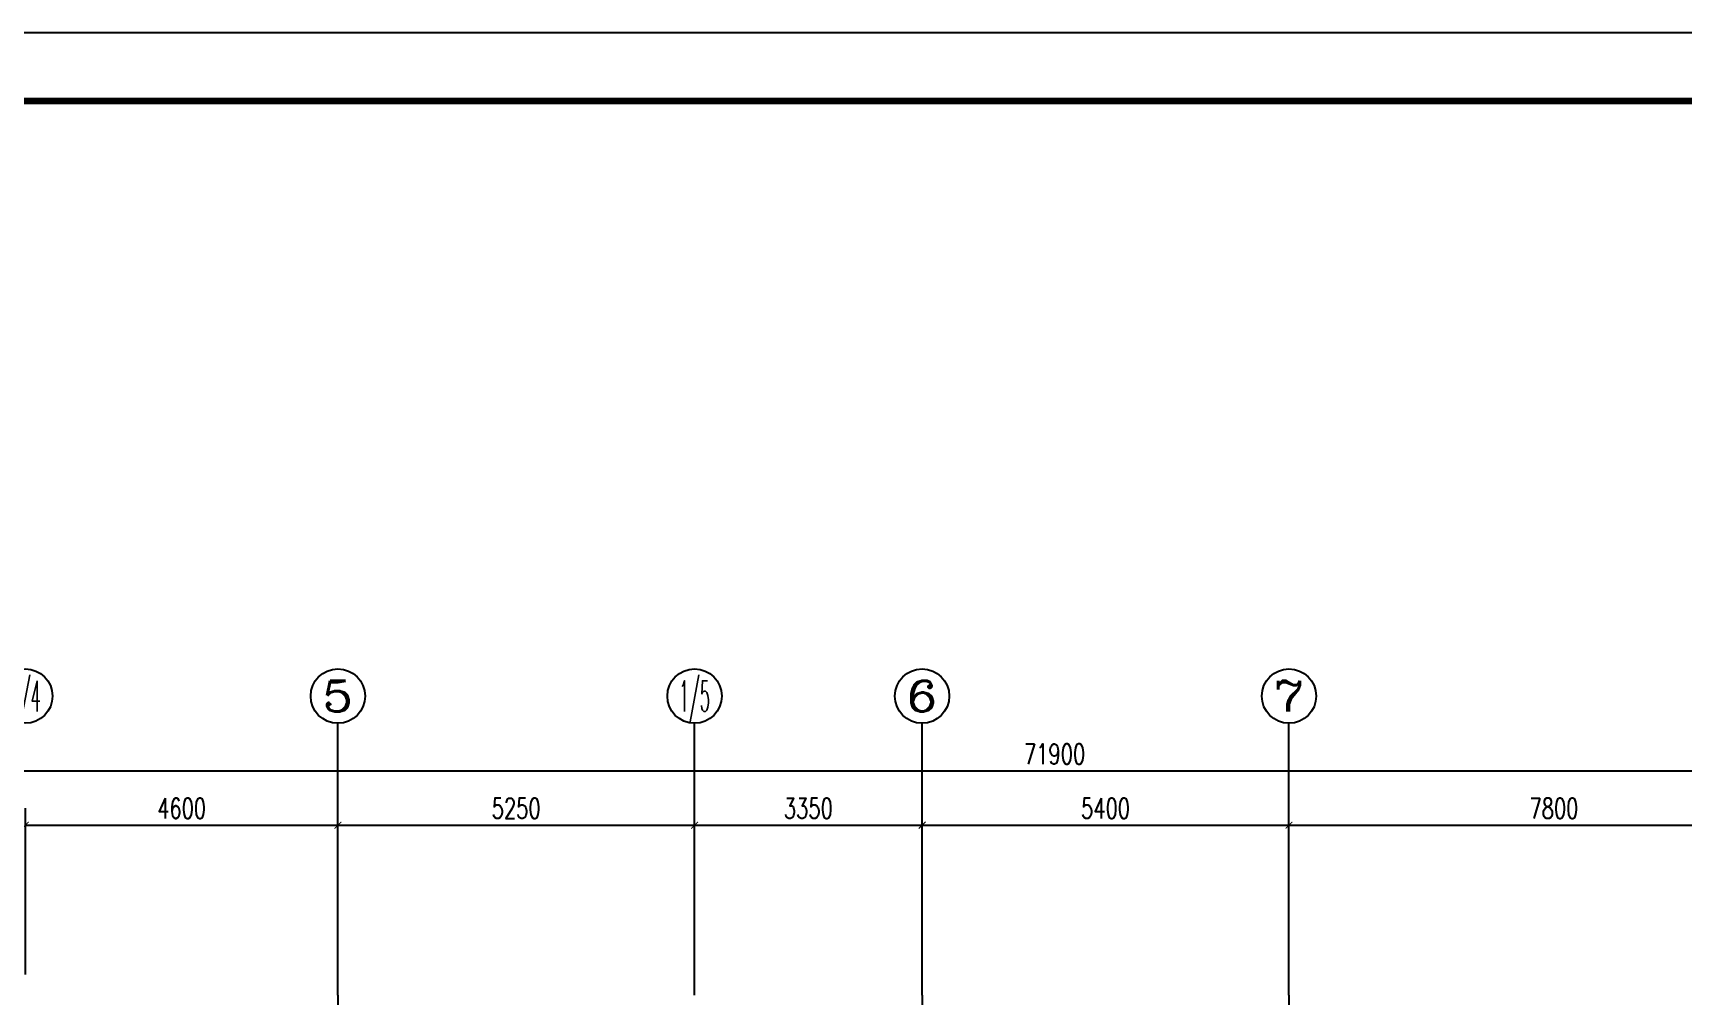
# Model space of a CAD drawing. Extents: x 169490 to 7584583, y -2399407 to 1374371.
# Drawn here: x 628908 to 653196, y 841029 to 855191 of the extents above; entities that cross this region are included whole.
import ezdxf
from ezdxf.enums import TextEntityAlignment as Align

# ---------------------------------------------------------------- set-up
doc = ezdxf.new("R2010")
doc.units = 0
doc.header["$LTSCALE"] = 100
doc.linetypes.add('D3轴线点划线', pattern=[18.5, 12, -3, 0.5, -3])
doc.layers.get('0').update_dxf_attribs({"linetype": 'CONTINUOUS'})
doc.layers.get('DEFPOINTS').update_dxf_attribs({"linetype": 'CONTINUOUS'})
for name, color, linetype in [('AXIS', 3, 'CONTINUOUS'), ('AXIS_TEXT', 4, 'CONTINUOUS'), ('C-AXIS(轴号)', 3, 'CONTINUOUS'), ('C-AXIS-T(字)', 7, 'CONTINUOUS'), ('C-DOTE', 8, 'D3轴线点划线'), ('图框', 140, 'CONTINUOUS')]:
    doc.layers.add(name, color=color, linetype=linetype)
doc.styles.add('_TCH_AXIS', font='COMPLEX', dxfattribs={"bigfont": 'GBCBIG'})
doc.styles.add('_TCH_DIM_T3', font='SIMPLEX.shx', dxfattribs={"width": 0.705882, "bigfont": 'GBCBIG.shx'})
doc.styles.add('COMPLEX', font='COMPLEX')
doc.dimstyles.new('_TCH_ARCH&&100', dxfattribs={"dimtxt": 297.5, "dimasz": 100, "dimexe": 250, "dimexo": 300, "dimgap": 100, "dimtad": 1, "dimdec": 0, "dimzin": 0, "dimdsep": 46, "dimtxsty": '_TCH_DIM_T3', "dimblk": 'ARCHTICK', "dimcen": 0.09, "dimclrt": 7, "dimazin": 2, "dimtfac": 1, "dimtdec": 0, "dimtix": 1, "dimtmove": 2, "dimatfit": 3, "dimfxl": 1, "dimtolj": 1, "dimtzin": 0, "dimarcsym": 0})

# ---------------------------------------------------------------- blocks, each defined once
blk = doc.blocks.new('_ARCHTICK')
at = {"const_width": 0.15}
blk.add_lwpolyline([(-0.5, -0.5), (0.5, 0.5)], dxfattribs=at)
blk = doc.blocks.new('*D3448')
at = {"layer": 'AXIS', "color": 0, "lineweight": -2, "transparency": 16777216}
for p, q in [((607996, 841329), (607996, 844579)), ((679896, 841329), (679896, 844579)), ((607996, 844329), (679896, 844329))]:
    blk.add_line(p, q, dxfattribs=at)
at = {"layer": 'DEFPOINTS', "color": 0, "transparency": 16777216}
for p in [(679896, 844329), (607996, 841029), (679896, 841029)]:
    blk.add_point(p, dxfattribs=at)
at = {"layer": 'AXIS', "color": 0, "lineweight": -2, "transparency": 16777216, "xscale": 100, "yscale": 100, "zscale": 100, "rotation": 180}
blk.add_blockref('_ARCHTICK', (607996, 844329), dxfattribs=at)
at = {"layer": 'AXIS', "color": 0, "lineweight": -2, "transparency": 16777216, "xscale": 100, "yscale": 100, "zscale": 100}
blk.add_blockref('_ARCHTICK', (679896, 844329), dxfattribs=at)
at = {"layer": 'AXIS', "color": 7, "transparency": 16777216, "insert": (643946, 844578), "char_height": 297.5, "attachment_point": 5, "style": '_TCH_DIM_T3'}
blk.add_mtext('\\A1;71900', dxfattribs=at)
blk = doc.blocks.new('*D3456')
at = {"layer": 'AXIS', "color": 0, "lineweight": -2, "transparency": 16777216}
for p, q in [((628796, 841329), (628796, 843779)), ((633396, 841329), (633396, 843779)), ((628796, 843529), (633396, 843529))]:
    blk.add_line(p, q, dxfattribs=at)
at = {"layer": 'DEFPOINTS', "color": 0, "transparency": 16777216}
for p in [(633396, 843529), (628796, 841029), (633396, 841029)]:
    blk.add_point(p, dxfattribs=at)
at = {"layer": 'AXIS', "color": 0, "lineweight": -2, "transparency": 16777216, "xscale": 100, "yscale": 100, "zscale": 100, "rotation": 180}
blk.add_blockref('_ARCHTICK', (628796, 843529), dxfattribs=at)
at = {"layer": 'AXIS', "color": 0, "lineweight": -2, "transparency": 16777216, "xscale": 100, "yscale": 100, "zscale": 100}
blk.add_blockref('_ARCHTICK', (633396, 843529), dxfattribs=at)
at = {"layer": 'AXIS', "color": 7, "transparency": 16777216, "insert": (631096, 843778), "char_height": 297.5, "attachment_point": 5, "style": '_TCH_DIM_T3'}
blk.add_mtext('\\A1;4600', dxfattribs=at)
blk = doc.blocks.new('*D3457')
at = {"layer": 'AXIS', "color": 0, "lineweight": -2, "transparency": 16777216}
for p, q in [((633396, 841329), (633396, 843779)), ((638646, 841329), (638646, 843779)), ((633396, 843529), (638646, 843529))]:
    blk.add_line(p, q, dxfattribs=at)
at = {"layer": 'DEFPOINTS', "color": 0, "transparency": 16777216}
for p in [(638646, 843529), (633396, 841029), (638646, 841029)]:
    blk.add_point(p, dxfattribs=at)
at = {"layer": 'AXIS', "color": 0, "lineweight": -2, "transparency": 16777216, "xscale": 100, "yscale": 100, "zscale": 100, "rotation": 180}
blk.add_blockref('_ARCHTICK', (633396, 843529), dxfattribs=at)
at = {"layer": 'AXIS', "color": 0, "lineweight": -2, "transparency": 16777216, "xscale": 100, "yscale": 100, "zscale": 100}
blk.add_blockref('_ARCHTICK', (638646, 843529), dxfattribs=at)
at = {"layer": 'AXIS', "color": 7, "transparency": 16777216, "insert": (636021, 843778), "char_height": 297.5, "attachment_point": 5, "style": '_TCH_DIM_T3'}
blk.add_mtext('\\A1;5250', dxfattribs=at)
blk = doc.blocks.new('*D3458')
at = {"layer": 'AXIS', "color": 0, "lineweight": -2, "transparency": 16777216}
for p, q in [((638646, 841329), (638646, 843779)), ((641996, 841329), (641996, 843779)), ((638646, 843529), (641996, 843529))]:
    blk.add_line(p, q, dxfattribs=at)
at = {"layer": 'DEFPOINTS', "color": 0, "transparency": 16777216}
for p in [(641996, 843529), (638646, 841029), (641996, 841029)]:
    blk.add_point(p, dxfattribs=at)
at = {"layer": 'AXIS', "color": 0, "lineweight": -2, "transparency": 16777216, "xscale": 100, "yscale": 100, "zscale": 100, "rotation": 180}
blk.add_blockref('_ARCHTICK', (638646, 843529), dxfattribs=at)
at = {"layer": 'AXIS', "color": 0, "lineweight": -2, "transparency": 16777216, "xscale": 100, "yscale": 100, "zscale": 100}
blk.add_blockref('_ARCHTICK', (641996, 843529), dxfattribs=at)
at = {"layer": 'AXIS', "color": 7, "transparency": 16777216, "insert": (640321, 843778), "char_height": 297.5, "attachment_point": 5, "style": '_TCH_DIM_T3'}
blk.add_mtext('\\A1;3350', dxfattribs=at)
blk = doc.blocks.new('*D3459')
at = {"layer": 'AXIS', "color": 0, "lineweight": -2, "transparency": 16777216}
for p, q in [((641996, 841329), (641996, 843779)), ((647396, 841329), (647396, 843779)), ((641996, 843529), (647396, 843529))]:
    blk.add_line(p, q, dxfattribs=at)
at = {"layer": 'DEFPOINTS', "color": 0, "transparency": 16777216}
for p in [(647396, 843529), (641996, 841029), (647396, 841029)]:
    blk.add_point(p, dxfattribs=at)
at = {"layer": 'AXIS', "color": 0, "lineweight": -2, "transparency": 16777216, "xscale": 100, "yscale": 100, "zscale": 100, "rotation": 180}
blk.add_blockref('_ARCHTICK', (641996, 843529), dxfattribs=at)
at = {"layer": 'AXIS', "color": 0, "lineweight": -2, "transparency": 16777216, "xscale": 100, "yscale": 100, "zscale": 100}
blk.add_blockref('_ARCHTICK', (647396, 843529), dxfattribs=at)
at = {"layer": 'AXIS', "color": 7, "transparency": 16777216, "insert": (644696, 843778), "char_height": 297.5, "attachment_point": 5, "style": '_TCH_DIM_T3'}
blk.add_mtext('\\A1;5400', dxfattribs=at)
blk = doc.blocks.new('*D3460')
at = {"layer": 'AXIS', "color": 0, "lineweight": -2, "transparency": 16777216}
for p, q in [((647396, 841329), (647396, 843779)), ((655196, 841329), (655196, 843779)), ((647396, 843529), (655196, 843529))]:
    blk.add_line(p, q, dxfattribs=at)
at = {"layer": 'DEFPOINTS', "color": 0, "transparency": 16777216}
for p in [(655196, 843529), (647396, 841029), (655196, 841029)]:
    blk.add_point(p, dxfattribs=at)
at = {"layer": 'AXIS', "color": 0, "lineweight": -2, "transparency": 16777216, "xscale": 100, "yscale": 100, "zscale": 100, "rotation": 180}
blk.add_blockref('_ARCHTICK', (647396, 843529), dxfattribs=at)
at = {"layer": 'AXIS', "color": 0, "lineweight": -2, "transparency": 16777216, "xscale": 100, "yscale": 100, "zscale": 100}
blk.add_blockref('_ARCHTICK', (655196, 843529), dxfattribs=at)
at = {"layer": 'AXIS', "color": 7, "transparency": 16777216, "insert": (651296, 843778), "char_height": 297.5, "attachment_point": 5, "style": '_TCH_DIM_T3'}
blk.add_mtext('\\A1;7800', dxfattribs=at)
blk = doc.blocks.new('_AXISO')
blk.add_circle((0, 0), 0.5)
at = {"layer": 'AXIS_TEXT', "style": 'COMPLEX', "width": 1.041667}
blk.add_attdef('A', text='', height=0.56, dxfattribs=at).set_placement((-0.25, -0.28), (0.25, -0.28), align=Align.FIT)

msp = doc.modelspace()

# ---------------------------------------------------------------- linework, layer by layer
at = {"ltscale": 10}
msp.add_lwpolyline([(690882.7, 854191.4), (596277.8, 854191.4), (596277.8, 796791.4), (690882.7, 796791.4)], close=True, dxfattribs=at)
at = {"layer": 'C-AXIS(轴号)'}
for p, q in [((633395.7, 841028.9), (633395.7, 845028.9)), ((638645.7, 841028.9), (638645.7, 845028.9)), ((641995.7, 841028.9), (641995.7, 845028.9)), ((647395.7, 841028.9), (647395.7, 845028.9))]:
    msp.add_line(p, q, dxfattribs=at)
at = {"layer": 'C-DOTE'}
for p, q in [((633395.7, 841028.9), (633395.7, 816328.9)), ((641995.7, 841028.9), (641995.7, 816328.9)), ((647395.7, 841028.9), (647395.7, 816328.9))]:
    msp.add_line(p, q, dxfattribs=at)
at = {"layer": '图框'}
msp.add_lwpolyline([(593777.8, 795791.4), (698877.8, 795791.4), (698877.8, 855191.4), (593777.8, 855191.4)], close=True, dxfattribs=at)
at = {"layer": '图框', "const_width": 100}
msp.add_lwpolyline([(596277.8, 796791.4), (697877.8, 796791.4), (697877.8, 854191.4), (596277.8, 854191.4)], close=True, dxfattribs=at)

# ---------------------------------------------------------------- block references
at = {"layer": 'C-AXIS(轴号)'}
ref = msp.add_blockref('_AXISO', (628795.7, 845428.9), dxfattribs=dict(at, xscale=800, yscale=800, zscale=800))
ref.add_attrib('A', '1/4', dxfattribs={"layer": 'C-AXIS-T(字)', "height": 452.55, "style": '_TCH_AXIS', "width": 0.396226}).set_placement((628569.4, 845202.6), (629022, 845202.6), align=Align.FIT)
ref = msp.add_blockref('_AXISO', (633395.7, 845428.9), dxfattribs=dict(at, xscale=800, yscale=800, zscale=800))
ref.add_attrib('A', '5', dxfattribs={"layer": 'C-AXIS-T(字)', "height": 452.5, "style": '_TCH_AXIS', "width": 1.5}).set_placement((633169.4, 845202.6), (633622, 845202.6), align=Align.FIT)
ref = msp.add_blockref('_AXISO', (638645.7, 845428.9), dxfattribs=dict(at, xscale=800, yscale=800, zscale=800))
ref.add_attrib('A', '1/5', dxfattribs={"layer": 'C-AXIS-T(字)', "height": 452.55, "style": '_TCH_AXIS', "width": 0.411765}).set_placement((638419.4, 845202.6), (638872, 845202.6), align=Align.FIT)
ref = msp.add_blockref('_AXISO', (641995.7, 845428.9), dxfattribs=dict(at, xscale=800, yscale=800, zscale=800))
ref.add_attrib('A', '6', dxfattribs={"layer": 'C-AXIS-T(字)', "height": 452.5, "style": '_TCH_AXIS', "width": 1.5}).set_placement((641769.4, 845202.6), (642222, 845202.6), align=Align.FIT)
ref = msp.add_blockref('_AXISO', (647395.7, 845428.9), dxfattribs=dict(at, xscale=800, yscale=800, zscale=800))
ref.add_attrib('A', '7', dxfattribs={"layer": 'C-AXIS-T(字)', "height": 452.5, "style": '_TCH_AXIS', "width": 1.5}).set_placement((647169.4, 845202.6), (647622, 845202.6), align=Align.FIT)

# ---------------------------------------------------------------- dimensions: what is measured, and where the dimension line sits
at = {"layer": 'AXIS'}
for p1, p2, distance, picture, middle in [((607995.7, 841028.9), (679895.7, 841028.9), 3300, '*D3448', (643945.7, 844577.6)), ((628795.7, 841028.9), (633395.7, 841028.9), 2500, '*D3456', (631095.7, 843777.6)), ((633395.7, 841028.9), (638645.7, 841028.9), 2500, '*D3457', (636020.7, 843777.6)), ((638645.7, 841028.9), (641995.7, 841028.9), 2500, '*D3458', (640320.7, 843777.6)), ((641995.7, 841028.9), (647395.7, 841028.9), 2500, '*D3459', (644695.7, 843777.6)), ((647395.7, 841028.9), (655195.7, 841028.9), 2500, '*D3460', (651295.7, 843777.6))]:
    dim = msp.add_aligned_dim(p1=p1, p2=p2, distance=distance, dimstyle='_TCH_ARCH&&100', dxfattribs=at)
    dim.commit()
    dim.dimension.update_dxf_attribs({"geometry": picture, "text_midpoint": middle})

doc.saveas('drawing.dxf')
